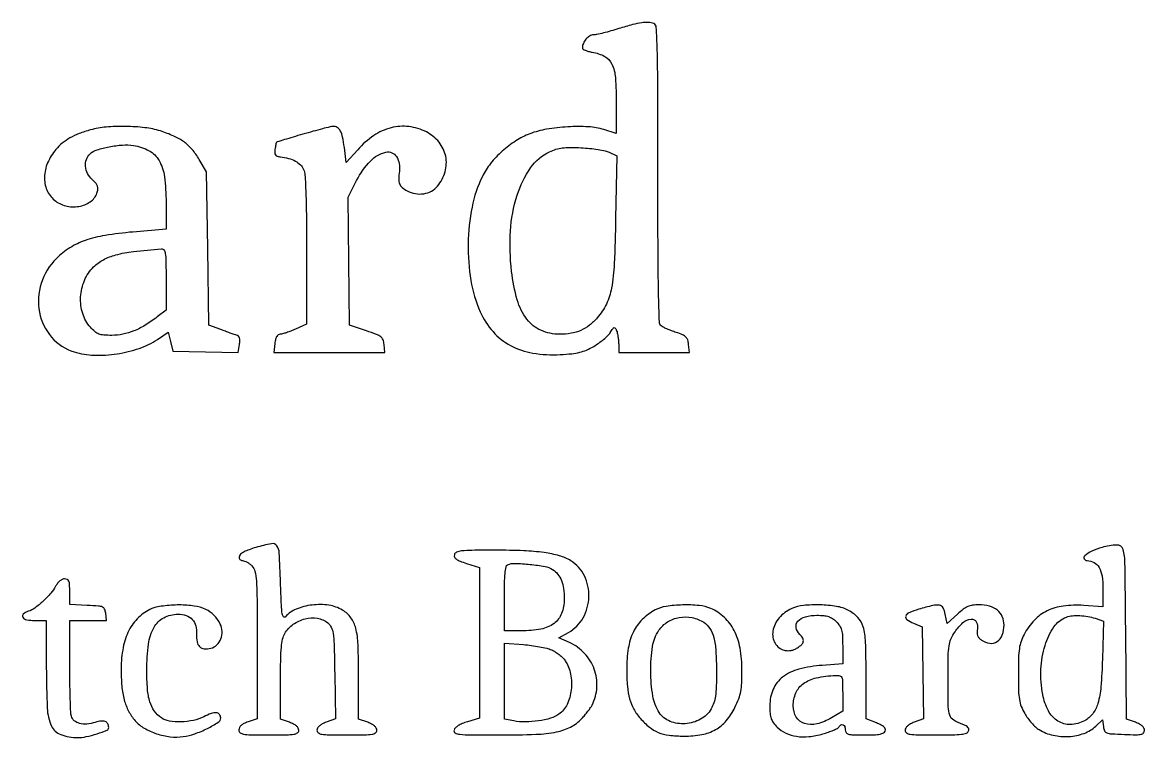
# Model space of a CAD drawing. Extents: x 48 to 1278, y 120 to 1454.
# Drawn here: x 808.8 to 1240, y 1179 to 1453.9 of the extents above; entities that cross this region are included whole.
import ezdxf

# ---------------------------------------------------------------- set-up
doc = ezdxf.new("R2010")
doc.units = 0

msp = doc.modelspace()

# ---------------------------------------------------------------- linework, layer by layer
for points in [[(1038, 1451.469149, -0.006771), (1034.966163, 1450.575049, -0.007832), (1032.052523, 1449.808097, -0.007099), (1029.57004, 1449.233311, -0.045013), (1028.285184, 1449.073998, 0.127672), (1026.775303, 1448.627755, 0.080307), (1025.362164, 1447.433593, 0.077248), (1024.349493, 1445.799277, 0.100471), (1024, 1444.077559, 0.250643), (1024.238494, 1443.631684, 0.043514), (1025.105275, 1443.156485, 0.0383), (1026.321244, 1442.729152, 0.025712), (1027.762638, 1442.421965, -0.083775), (1032.571999, 1440.797584, -0.162178), (1035.327001, 1437.877722, -0.092421), (1036.665303, 1432.646954, -0.016541), (1037, 1422.532768), (1037, 1411.195736), (1032.25, 1412.675172, 0.062395), (1026.336958, 1413.734739, 0.027315), (1018.359415, 1413.719315, 0.027343), (1010.241603, 1412.812693, 0.049561), (1003.798368, 1411.064546, 0.052056), (998.41843, 1408.345265, 0.039865), (993.17546, 1404.345436, 0.040164), (988.681292, 1399.608667, 0.056015), (985.546793, 1394.685168, 0.065201), (981.570209, 1382.875475, 0.044709), (980.083216, 1368.795552, 0.044681), (981.12303, 1354.662379, 0.064747), (984.722035, 1342.69178, 0.074664), (989.650789, 1335.009368, 0.090072), (996.352389, 1329.681808, 0.082955), (1004.958382, 1326.76789, 0.053396), (1015.500744, 1326.195372, 0.012785), (1019.903404, 1326.539512, 0.034473), (1022.992836, 1327.077774, 0.042393), (1025.594122, 1327.957604, 0.02981), (1028.349522, 1329.358946, 0.022106), (1030.259344, 1330.594688, 0.019413), (1032.139949, 1332.046182, 0.019859), (1033.734833, 1333.49038, 0.053849), (1034.701822, 1334.667675, -0.009655), (1035.754568, 1336.208623, -0.168952), (1036.241544, 1336.554368, -0.349327), (1036.642321, 1336.389861, -0.033692), (1037.124123, 1335.371176, -0.03915), (1037.411862, 1334.428206, -0.015471), (1037.664079, 1333.094971, -0.015201), (1037.848909, 1331.631477, -0.018404), (1037.929715, 1330.25), (1038, 1327), (1051.563358, 1327), (1065.126717, 1327), (1064.813358, 1330.10767, 0.051867), (1064.455496, 1331.836318, 0.125525), (1063.770396, 1332.935116, 0.091221), (1062.493745, 1333.774454, 0.019495), (1060, 1334.715023, -0.01082), (1058.185541, 1335.363662, -0.011831), (1056.454688, 1336.072358, -0.011333), (1055.005659, 1336.745617, -0.05617), (1054.25, 1337.229798, -0.217935), (1053.553044, 1338.63801, -0.002244), (1053.259888, 1349.940973, -0.004448), (1053.053114, 1366.42011, -0.000913), (1053, 1395.515456, 0.000654), (1052.956066, 1429.08594, 0.006176), (1052.740445, 1443.48813, 0.006346), (1052.397842, 1452.045319, 0.296149), (1051.418213, 1453.393011, 0.079005), (1049.309616, 1453.839633, 0.0484), (1046.7653, 1453.723323, 0.03068), (1043.289848, 1453.005244, 0.008763)], [(835, 1412.572294, 0.023482), (830.627694, 1411.13466, 0.037423), (827.067772, 1409.461168, 0.042531), (824.146298, 1407.465654, 0.046789), (821.705052, 1405.061321, 0.072601), (818.498606, 1399.884571, 0.09507), (817.286628, 1394.465717, 0.107678), (818.212039, 1389.494925, 0.118728), (821.11073, 1385.560281, 0.114613), (825.4353, 1383.356605, 0.101812), (830.488486, 1383.153766, 0.110684), (834.882836, 1384.925639, 0.158528), (837.414877, 1388.238389, 0.045568), (837.802237, 1389.773991, 0.120296), (837.708401, 1390.896261, 0.099787), (837.088825, 1391.973932, 0.02568), (835.681484, 1393.419387, -0.085615), (833.857581, 1395.805836, -0.098305), (833.050063, 1398.554137, -0.107996), (833.383349, 1401.198887, -0.124314), (834.790838, 1403.310711, -0.105827), (837.479178, 1404.866754, -0.030629), (842.147895, 1406.071735, -0.031475), (847.235249, 1406.728644, -0.053635), (851.513807, 1406.5502, -0.088186), (857.473663, 1404.543588, -0.138396), (861.307573, 1400.783113, -0.099075), (863.385248, 1394.565989, -0.031263), (864, 1384.74375), (864, 1374.423263), (851.25, 1373.307153, 0.017773), (840.595572, 1371.991541, 0.043959), (832.969356, 1370.074582, 0.056905), (827.053458, 1367.232828, 0.055183), (821.862922, 1363.105759, 0.12138), (816.04214, 1353.552072, 0.123991), (815.388406, 1342.467296, 0.131077), (820.018142, 1332.845781, 0.143612), (828.68459, 1327.212645, 0.065056), (836.373389, 1325.962621, 0.04513), (845.173731, 1326.482108, 0.045174), (853.726217, 1328.57004, 0.065723), (860.671234, 1332.019528), (864.842468, 1334.826015), (865.70729, 1331.163008), (866.572113, 1327.5), (879.168301, 1327.221002), (891.764489, 1326.942005), (892.222647, 1330.063631, 0.028754), (892.354954, 1331.559196, 0.084238), (892.213782, 1332.58066, 0.127828), (891.794504, 1333.249875, 0.117971), (891.090402, 1333.654863, -0.012054), (890.203428, 1333.940184, -0.002445), (888.645306, 1334.491737, -0.002577), (886.839457, 1335.151465, -0.002411), (885, 1335.844348), (880.5, 1337.564225), (880, 1367.032112), (879.5, 1396.5), (876.746142, 1401.184653, 0.042745), (874.018589, 1405.030611, 0.058977), (870.925733, 1407.915761, 0.053867), (867.026703, 1410.1753, 0.028972), (861.819179, 1412.133409, 0.046307), (855.879003, 1413.394453, 0.025074), (848.41828, 1413.891328, 0.025078), (840.952714, 1413.639033, 0.046731)], [(916.601867, 1410.90494, 0.001699), (912.78918, 1409.786197, 0.002706), (909.536672, 1408.800623, 0.00058), (906.687366, 1407.916743, 0.12847), (906.449647, 1407.768533, 0.129043), (906.334678, 1407.55863, 0.007591), (906.168038, 1406.844507, 0.011062), (905.999499, 1405.977244, 0.007899), (905.847781, 1405, 0.042808), (905.779101, 1403.69702, 0.15703), (906.054566, 1402.9291, 0.157425), (906.725837, 1402.467315, 0.043086), (908, 1402.203492, -0.038672), (911.101853, 1401.589692, -0.056291), (913.683484, 1400.543177, -0.066142), (915.636097, 1399.120449, -0.095664), (916.87028, 1397.385358, -0.092813), (917.397614, 1395.252944, -0.005221), (917.718343, 1388.418092, -0.006545), (917.934479, 1379.166579, -0.002567), (918, 1366.404055), (918, 1337.902216), (913.75, 1335.97307, -0.012738), (912.002567, 1335.232964, -0.013828), (910.266513, 1334.604159, -0.013401), (908.754536, 1334.147939, -0.0633), (907.859406, 1334.021962, 0.146357), (907.107849, 1333.786151, 0.112763), (906.518109, 1333.155052, 0.073758), (906.088007, 1332.077294, 0.029067), (905.810207, 1330.5), (905.401601, 1327), (926.764159, 1327), (948.126717, 1327), (947.813358, 1330.081468, 0.066082), (947.386566, 1331.877414, 0.138116), (946.535767, 1333.020648, 0.073877), (944.847965, 1333.962597, 0.009885), (941, 1335.331468), (934.5, 1337.5), (934.232794, 1362.12939), (933.965588, 1386.758779), (937.248202, 1393.09994, -0.068511), (942.522104, 1400.57403, -0.151922), (948.518017, 1403.990825, -0.321203), (952.535863, 1402.267578, -0.171723), (953.684338, 1396.71365, 0.025666), (953.422478, 1393.636573, 0.103152), (953.743812, 1391.786829, 0.128341), (954.733226, 1390.437959, 0.049574), (956.684259, 1389.149704, 0.076265), (959.817246, 1388.068604, 0.083912), (963.02511, 1388.028154, 0.08741), (965.962007, 1389.03149, 0.092188), (968.317345, 1390.965297, 0.106386), (971.235642, 1396.469206, 0.120226), (971.452041, 1402.435229, 0.120106), (968.895991, 1407.834966, 0.106034), (964.03811, 1411.75, 0.085833), (957.287848, 1413.807162, 0.094536), (950.474747, 1413.370894, 0.086675), (943.843794, 1410.366831, 0.06012), (937.635101, 1404.93904), (933.226058, 1400.035124), (932.516655, 1405.767562, 0.019712), (931.852745, 1409.816011, 0.073542), (930.97312, 1412.234892, 0.135516), (929.760221, 1413.498327, 0.152694), (928.127555, 1413.886406, 0.043003), (927.062366, 1413.719275, 0.002886), (924.070518, 1412.963743, 0.004136), (920.511754, 1412.011683, 0.003085)], [(1034.338432, 1403.946251), (1037.176865, 1402.598385), (1036.754036, 1378.549193, -0.006214), (1036.22936, 1361.069663, -0.034898), (1035.182923, 1351.782588, -0.065129), (1033.195891, 1345.622866, -0.069716), (1029.722697, 1340.336951, -0.047137), (1026.663297, 1337.451997, -0.062262), (1023.375072, 1335.492129, -0.060869), (1019.645956, 1334.37305, -0.042514), (1015.266517, 1334, -0.104559), (1008.08058, 1335.519316, -0.126053), (1002.676601, 1339.778738, -0.094557), (998.964089, 1347.198069, -0.039749), (996.782612, 1358.188261, -0.044592), (996.357382, 1373.723405, -0.061541), (998.917105, 1387.425288, -0.074168), (1004.080807, 1397.961824, -0.132908), (1011.383912, 1404.148029, -0.035832), (1013.841502, 1405.092445, -0.042268), (1016.277291, 1405.613569, -0.032333), (1019.246597, 1405.796819, -0.011493), (1023.5, 1405.68624, -0.013525), (1026.770929, 1405.43709, -0.014028), (1029.983789, 1405.013367, -0.013847), (1032.737704, 1404.492662, -0.057256)], [(864, 1355.118689), (864, 1343.237378), (860.644263, 1340.677833, -0.025763), (855.95552, 1337.469481, -0.04061), (851.60475, 1335.273657, -0.04607), (847.402582, 1334.00067, -0.050561), (843.168654, 1333.571429, -0.018198), (840.053835, 1333.684831, -0.07353), (838.203352, 1334.097815, -0.087186), (836.714096, 1334.991137, -0.031847), (834.956848, 1336.722266, -0.107374), (831.98757, 1341.965417, -0.088699), (831.188899, 1348.351451, -0.087298), (832.655132, 1354.708878, -0.099289), (836.173325, 1359.865198, -0.071142), (839.972141, 1362.647036, -0.057013), (844.692312, 1364.511148, -0.036251), (851.453989, 1365.809811, -0.009962), (862.25, 1366.86422, -0.27007), (863.187229, 1366.411346, -0.111766), (863.716034, 1365.050034, -0.033611), (863.952677, 1362.124302, -0.003377)], [(898.5, 1252.058499, 0.016999), (895.895394, 1251.212301, 0.036087), (893.960801, 1250.347753, 0.047339), (892.670713, 1249.489537, 0.176165), (892.176676, 1248.66615, 0.083335), (892.159707, 1247.997854, 0.126354), (892.38083, 1247.463374, 0.133757), (892.820331, 1247.121422, 0.099142), (893.426676, 1247, -0.092383), (894.170164, 1246.861446, -0.035459), (895.125336, 1246.4125, -0.033614), (896.118577, 1245.765354, -0.035198), (897, 1245, -0.139613), (898.16717, 1242.903378, -0.041245), (898.714817, 1239.232377, -0.015171), (898.955705, 1232.412514, -0.001242), (899, 1214.577552), (899, 1186.155104), (895.5, 1185, 0.031843), (893.935325, 1184.37062, 0.068898), (892.855362, 1183.657365, 0.094198), (892.222799, 1182.84516, 0.11902), (892, 1181.922448, 0.220721), (892.486009, 1180.875128, 0.13486), (893.745489, 1180.291792, 0.038131), (896.484128, 1180.046267, 0.003297), (903.5, 1180, 0.003533), (910.312356, 1180.048135, 0.035278), (913.151989, 1180.289111, 0.114657), (914.497045, 1180.831815, 0.244445), (915, 1181.799112, 0.135347), (914.766908, 1182.644429, 0.078533), (914.087782, 1183.459176, 0.059852), (912.988453, 1184.210669, 0.033285), (911.5, 1184.86384), (908, 1186.129456), (908, 1201.160436, -0.00429), (908.067944, 1209.07883, -0.018619), (908.323254, 1213.76787, -0.031504), (908.803712, 1216.850529, -0.079155), (909.635541, 1218.960167, -0.104162), (912.893492, 1222.520061, -0.094493), (917.422037, 1224.617009, -0.099807), (922.18848, 1224.837722, -0.132629), (926.139216, 1223.090454, -0.107975), (927.510286, 1221.379489, -0.081063), (928.222391, 1219.066556, -0.027607), (928.564508, 1214.888253, -0.002148), (928.813431, 1203.678119), (929.126861, 1186.17533), (925.563431, 1184.886776, 0.032346), (924.041796, 1184.222449, 0.059489), (922.924219, 1183.465804, 0.07874), (922.236179, 1182.648358, 0.136462), (922, 1181.799112, 0.244445), (922.502955, 1180.831815, 0.114657), (923.848011, 1180.289111, 0.035278), (926.687644, 1180.048135, 0.003533), (933.5, 1180, 0.003533), (940.312356, 1180.048135, 0.035278), (943.151989, 1180.289111, 0.114657), (944.497045, 1180.831815, 0.244445), (945, 1181.799112, 0.135347), (944.766908, 1182.644429, 0.078533), (944.087782, 1183.459176, 0.059852), (942.988453, 1184.210669, 0.033285), (941.5, 1184.86384), (938, 1186.129456), (938, 1202.596847, 0.008867), (937.785194, 1214.708245, 0.050987), (936.907943, 1221.054852, 0.099699), (935.058802, 1225.003354, 0.096944), (931.810176, 1227.974365, 0.1017), (926.585121, 1229.850958, 0.064805), (920.104361, 1229.933093, 0.066238), (914.002556, 1228.381287, 0.125157), (909.927167, 1225.407724, -0.457199), (909.18935, 1225.391702, -0.148473), (908.658212, 1226.519711, -0.025532), (908.329277, 1230.000459, -0.002404), (908, 1238.579994, 0.004617), (907.510047, 1250.023986, 0.141416), (906.585062, 1252.698371, 0.295266), (904.557556, 1253.514355, 0.022139)], [(974.785275, 1249.25, 0.166636), (974.902797, 1248.326683, 0.125674), (975.571783, 1247.54343, 0.06377), (976.972341, 1246.802646, 0.015366), (979.461951, 1245.954286), (984.5, 1244.408573), (984.5, 1215.454286), (984.5, 1186.5), (979.826322, 1185.095858, 0.024927), (977.829645, 1184.385735, 0.042738), (976.260652, 1183.574935, 0.053681), (975.172092, 1182.713135, 0.135344), (974.669942, 1181.845858, 0.346682), (975.11849, 1180.818489, 0.097317), (976.910478, 1180.268699, 0.024158), (981.035763, 1180.040101, 0.001762), (992.412118, 1180, 0.008968), (1006.11977, 1180.245876, 0.0402), (1014.087566, 1181.176135, 0.069928), (1019.420979, 1183.040053, 0.084432), (1023.65728, 1186.222598, 0.012941), (1024.916948, 1187.62411, 0.01198), (1026.136208, 1189.124763, 0.012065), (1027.156891, 1190.512316, 0.038725), (1027.739154, 1191.5, 0.099162), (1029.55073, 1198.376492, 0.102354), (1028.540772, 1205.337418, 0.102132), (1024.848331, 1211.337817, 0.098306), (1019.036559, 1215.483514), (1014.947748, 1217.327311), (1018.668148, 1219.414212, 0.138806), (1024.271518, 1225.036123, 0.119998), (1026.49267, 1233.091713, 0.121378), (1024.753908, 1241.194427, 0.144005), (1019.5, 1246.959961, 0.067317), (1015.145983, 1248.859183, 0.034602), (1009.312283, 1250.088639, 0.024935), (1001.446302, 1250.787992, 0.009704), (990.524103, 1251, 0.002665), (981.47103, 1250.951753, 0.025024), (977.586339, 1250.715674, 0.067956), (975.590615, 1250.213646, 0.251356)], [(1223.65552, 1252.099214, 0.03571), (1219.72704, 1250.655585, 0.076604), (1217.027351, 1248.900465, 0.34153), (1216.804742, 1247.699037, 0.281012), (1217.95031, 1247, -0.130221), (1220.620516, 1246.292569, -0.13689), (1222.530561, 1244.364636, -0.091988), (1223.65328, 1241.034688, -0.035447), (1224, 1236.150186), (1224, 1229.300373), (1216.63687, 1229.77291, 0.046548), (1208.759724, 1229.544879, 0.082831), (1202.553702, 1227.711467, 0.090756), (1197.656025, 1224.113759, 0.066354), (1193.70615, 1218.624209, 0.040142), (1192.545345, 1215.960403, 0.046501), (1191.893872, 1213.272441, 0.029511), (1191.582604, 1209.655332, 0.00671), (1191.5, 1203.5, 0.006295), (1191.580775, 1197.084572, 0.033605), (1191.903666, 1193.598661, 0.054228), (1192.618248, 1190.995414, 0.035964), (1193.96191, 1188.200592, 0.029612), (1195.127066, 1186.419264, 0.022922), (1196.593073, 1184.622208, 0.02342), (1198.121894, 1183.067355, 0.050363), (1199.46191, 1182.056326, 0.081918), (1204.848085, 1179.890917, 0.07016), (1210.948462, 1179.409865, 0.07237), (1216.75795, 1180.623149, 0.099586), (1221.296057, 1183.398572), (1223.886519, 1185.799332), (1224.193259, 1183.149666, 0.08217), (1224.636161, 1181.604923, 0.196864), (1225.501017, 1180.817065, 0.072868), (1227.275231, 1180.448895, 0.005365), (1232.25, 1180.207936, 0.00557), (1236.803938, 1180.0871, 0.053219), (1238.737341, 1180.263427, 0.167838), (1239.644093, 1180.794541, 0.178964), (1240, 1181.757047, 0.129854), (1239.770037, 1182.627583, 0.081983), (1239.105357, 1183.449317, 0.061983), (1238.014623, 1184.20076, 0.033131), (1236.513229, 1184.859056), (1233.026459, 1186.119888), (1232.763229, 1219.796528, 0.001406), (1232.484773, 1245.993805, 0.065437), (1231.718453, 1251.273868, 0.344433), (1229.368389, 1252.996596, 0.062563)], [(1012.512922, 1243.58349, -0.076571), (1014.569675, 1241.732156, -0.077873), (1015.959746, 1239.357698, -0.062942), (1016.748538, 1236.248881, -0.030701), (1017, 1232.157407, -0.092023), (1015.983498, 1226.681099, -0.142911), (1013.092002, 1222.885078, -0.113517), (1008.045426, 1220.692446, -0.045984), (1000.532119, 1220), (994, 1220), (994, 1232.416667, -0.005352), (994.063134, 1238.314788, -0.018648), (994.28655, 1242.11653, -0.022343), (994.641612, 1244.623931, -0.244905), (995.25, 1245.398664, -0.11536), (998.080574, 1245.957821, -0.017524), (1003.868765, 1245.553619, -0.018285), (1009.620608, 1244.735257, -0.100876)], [(821.576763, 1237.148444, -0.060612), (819.750338, 1234.469144, -0.027467), (816.776471, 1231.428644, -0.026925), (813.571181, 1228.795465, -0.08182), (811.065706, 1227.520854, 0.09498), (809.150017, 1226.482443, 0.390629), (808.981897, 1225.288379, 0.195059), (810.497458, 1224.294151, 0.048867), (813.5, 1224), (818, 1224), (818, 1205.967881, 0.011222), (818.351936, 1190.289213, 0.094068), (819.976808, 1183.425981, 0.204209), (823.523286, 1180.136217, 0.086461), (830.044863, 1179, 0.053195), (833.337844, 1179.351337, 0.025004), (837.477084, 1180.463898, 0.016601), (841.316096, 1181.846892, 0.31364), (841.984687, 1182.85858, 0.114934), (841.611639, 1184.303072, 0.182982), (840.669675, 1185.141382, 0.124228), (839.09109, 1185.328671, 0.042196), (836.815582, 1184.835473, -0.051908), (833.543352, 1184.192372, -0.086805), (830.755588, 1184.423839, -0.114295), (828.734244, 1185.485484, -0.150565), (827.633147, 1187.239061, -0.054715), (827.392228, 1188.806719, -0.002857), (827.201263, 1193.903037, -0.004491), (827.062991, 1199.97745, -0.003247), (827.013655, 1206.75), (827, 1224), (834.066422, 1224), (841.132845, 1224), (840.816422, 1226.75, 0.067661), (840.405903, 1228.3599, 0.197264), (839.619372, 1229.164054, 0.084189), (838.037708, 1229.549383, 0.006802), (833.75, 1229.79569), (827, 1230.09138), (827, 1235.04569, 0.011836), (826.934543, 1237.810536, 0.08316), (826.650374, 1239.122656, 0.187416), (826.052547, 1239.764699, 0.113107), (825.02568, 1240, 0.110645), (824.132178, 1239.799827, 0.062602), (823.191172, 1239.202197, 0.055018), (822.305684, 1238.289015, 0.045739)], [(858.5, 1228.582642, 0.087496), (853.455244, 1225.172879, 0.082758), (849.765359, 1220.183084, 0.071451), (847.521322, 1213.608879, 0.045183), (846.743521, 1205.529709, 0.022548), (847.010781, 1198.752614, 0.044743), (847.940472, 1193.461423, 0.054748), (849.617511, 1189.172559, 0.059672), (852.148242, 1185.483943, 0.080662), (855.618054, 1182.62433, 0.052258), (860.369225, 1180.480363, 0.050855), (865.634497, 1179.314828, 0.063195), (870.645689, 1179.364915, 0.050756), (875.010935, 1180.422258, 0.031241), (879.882142, 1182.490556, 0.025275), (884.070516, 1184.858338, 0.256867), (885, 1186.548231, 0.171628), (884.524054, 1187.893947, 0.207644), (883.346791, 1188.508996, 0.10458), (881.350535, 1188.234935, 0.031671), (878.52893, 1187.014749, -0.065571), (874.530116, 1185.597854, -0.045467), (869.761952, 1185.029199, -0.046638), (865.272603, 1185.323133, -0.113591), (862.216795, 1186.560704, -0.083996), (859.496979, 1189.243855, -0.08259), (857.791814, 1192.687434, -0.055842), (856.885015, 1197.576178, -0.017694), (856.614291, 1205, -0.032671), (857.252362, 1214.917053, -0.095354), (859.398327, 1221.39914, -0.145231), (863.155652, 1225.060875, -0.121612), (868.579973, 1226.4, -0.080287), (871.770576, 1225.884351, -0.125233), (874.102578, 1224.390832, -0.124939), (875.440583, 1221.961346, -0.079694), (875.750645, 1218.733578, 0.060642), (875.920098, 1215.807733, 0.154529), (876.901012, 1213.949148, 0.175382), (878.673107, 1213.133611, 0.082684), (881.218634, 1213.340026, 0.131556), (883.496751, 1214.606886, 0.107975), (885.042917, 1216.933419, 0.101734), (885.534052, 1219.817578, 0.103903), (884.840374, 1222.637959, 0.082933), (882.492908, 1225.970225, 0.089259), (879.24293, 1228.258888, 0.073243), (874.860503, 1229.563191, 0.037066), (869.102117, 1229.960858, 0.015534), (865.971624, 1229.847442, 0.015499), (862.851872, 1229.539861, 0.015526), (860.1485, 1229.102707, 0.057175)], [(1052, 1228.051318, 0.072813), (1046.981606, 1224.362216, 0.086307), (1043.569584, 1219.576112, 0.073696), (1041.629057, 1213.303361, 0.038425), (1041.005577, 1205.124273, 0.02072), (1041.278678, 1198.651317, 0.046898), (1042.142742, 1193.829845, 0.058328), (1043.729259, 1189.943527, 0.054159), (1046.202995, 1186.421583, 0.041608), (1049.71843, 1183.03254, 0.074237), (1053.165083, 1180.986497, 0.067181), (1057.295208, 1179.917104, 0.028605), (1063.008002, 1179.562428, 0.04531), (1069.904549, 1180.155243, 0.084422), (1075.168659, 1182.045533, 0.090952), (1079.257178, 1185.451678, 0.060016), (1082.592467, 1190.599469, 0.022551), (1084.04754, 1193.948031, 0.044114), (1084.841425, 1196.74402, 0.03658), (1085.213941, 1199.958931, 0.011206), (1085.310897, 1204.850799, 0.04302), (1084.553654, 1213.377029, 0.073599), (1082.300815, 1220.141166, 0.086953), (1078.529607, 1225.18621, 0.088007), (1073.282119, 1228.623161, 0.07802), (1068.843892, 1229.749697, 0.029938), (1062.464078, 1229.960271, 0.029718), (1056.153276, 1229.414406, 0.08592)], [(1104.415186, 1228.578588, 0.11346), (1099.600866, 1225.019494, 0.134027), (1097.186667, 1219.914965, 0.176594), (1098.005056, 1215.266594, 0.20298), (1101.579512, 1212.5694, 0.053837), (1102.854537, 1212.391886, 0.05242), (1104.149909, 1212.487892, 0.051566), (1105.416409, 1212.854501, 0.048847), (1106.605889, 1213.477424, 0.045304), (1108.252044, 1214.783167, 0.160935), (1108.878216, 1215.955621, 0.181027), (1108.646619, 1217.181136, 0.060184), (1107.5, 1218.642857, -0.151732), (1106.116364, 1221.273337, -0.232967), (1106.801259, 1223.70351, -0.147526), (1109.65235, 1225.433468, -0.063195), (1114.116883, 1226, -0.022096), (1116.737696, 1225.884124, -0.057753), (1118.581032, 1225.503264, -0.070072), (1120.073813, 1224.76545, -0.046644), (1121.545455, 1223.545455, -0.051532), (1122.851373, 1221.938529, -0.080904), (1123.5722, 1220.31567, -0.05279), (1123.911093, 1218.089281, -0.011394), (1124, 1214.188347), (1124, 1207.285786), (1116.168101, 1206.748976, 0.045906), (1107.173256, 1205.295719, 0.100867), (1100.935598, 1202.259607, 0.128398), (1097.295462, 1197.582498, 0.101841), (1096, 1191.288218, 0.018698), (1096.113699, 1188.248825, 0.063932), (1096.510694, 1186.31495, 0.077451), (1097.337028, 1184.745973, 0.036528), (1098.837424, 1183.00873, 0.087852), (1102.130501, 1180.706426, 0.07208), (1106.248363, 1179.473206, 0.063112), (1111.049437, 1179.372316, 0.044495), (1116.352465, 1180.414087, 0.012468), (1118.520977, 1181.103574, 0.016685), (1120.448307, 1181.842587, 0.013888), (1121.991974, 1182.545488, 0.141472), (1122.50812, 1183.013139, -0.107866), (1123.307714, 1183.840265, -0.248319), (1124.143357, 1183.92464, -0.213004), (1124.780155, 1183.261185, -0.086506), (1125, 1182, 0.148557), (1125.326238, 1180.926207, 0.181113), (1126.174126, 1180.317631, 0.060081), (1127.995796, 1180.053139, 0.006042), (1132.393011, 1180, 0.009209), (1136.109007, 1180.068444, 0.037828), (1138.345644, 1180.321026, 0.069256), (1139.698888, 1180.779053, 0.187071), (1140.368497, 1181.517906, 0.177626), (1140.380156, 1182.304404, 0.123714), (1139.886677, 1183.052803, 0.06891), (1138.795032, 1183.806185, 0.021469), (1136.975486, 1184.626485), (1133, 1186.217159), (1133, 1203.15824, 0.00802), (1132.79801, 1215.749761, 0.060566), (1131.892511, 1221.61931, 0.125188), (1129.844184, 1225.170979, 0.081893), (1126.019231, 1227.990189, 0.079838), (1121.632777, 1229.406935, 0.03147), (1115.294295, 1229.97989, 0.031504), (1108.92195, 1229.751926, 0.078134)], [(1153.25, 1228.29126, 0.025121), (1149.482947, 1226.972013, 0.209648), (1148.253787, 1225.705409, 0.340868), (1148.659395, 1224.393941, 0.049839), (1151.25, 1222.930467), (1154.5, 1221.5), (1154.772777, 1203.822964), (1155.045555, 1186.145929), (1151.522777, 1184.872076, 0.032943), (1150.022412, 1184.214903, 0.059723), (1148.916528, 1183.461566, 0.078611), (1148.234202, 1182.645852, 0.135748), (1148, 1181.799112, 0.249189), (1148.515431, 1180.829112, 0.111408), (1149.902623, 1180.287819, 0.03417), (1152.830532, 1180.047711, 0.003378), (1159.893011, 1180, 0.004557), (1166.24569, 1180.057893, 0.025984), (1169.612373, 1180.294562, 0.051372), (1171.547294, 1180.736992, 0.222817), (1172.373911, 1181.532013, 0.130431), (1172.453094, 1182.269148, 0.140002), (1172.15132, 1182.926139, 0.094232), (1171.421511, 1183.509228, 0.036454), (1170.2309, 1184.031414, -0.04745), (1166.66929, 1185.687632, -0.181547), (1165.153795, 1187.555926, -0.076399), (1164.589623, 1190.845948, -0.004332), (1164.5, 1201.190997, -0.003357), (1164.561512, 1210.353867, -0.032542), (1164.866015, 1214.225572, -0.068409), (1165.623128, 1216.857015, -0.042079), (1167.173823, 1219.68972, -0.067534), (1170.217794, 1223.161482, -0.154704), (1173.375202, 1224.530488, -0.309629), (1175.358459, 1223.451171, -0.166708), (1175.768767, 1220.570716, 0.04973), (1175.650705, 1219.255199, 0.089896), (1175.853462, 1218.196265, 0.092626), (1176.408909, 1217.296815, 0.055517), (1177.354363, 1216.464348, 0.119835), (1180.517158, 1215.228586, 0.183052), (1183.354293, 1215.887348, 0.159012), (1185.316702, 1218.389091, 0.087669), (1186, 1222.256161, 0.103374), (1185.328114, 1225.471203, 0.120986), (1183.439288, 1227.94126, 0.105422), (1180.386737, 1229.480691, 0.064344), (1176.368022, 1230, 0.034034), (1173.941187, 1229.834618, 0.067406), (1172.085319, 1229.319606, 0.060107), (1170.30129, 1228.285373, 0.022321), (1168.060293, 1226.435506), (1164.114824, 1222.871012), (1163.446121, 1226.435506, 0.079975), (1162.588773, 1228.820766, 0.22522), (1161.18586, 1229.828861, 0.105043), (1158.698765, 1229.756011, 0.012007)], [(1070.648872, 1223.290675, -0.111363), (1072.964945, 1220.927945, -0.075383), (1074.449919, 1217.446098, -0.048035), (1075.263509, 1212.295108, -0.015166), (1075.5, 1204.5, -0.006514), (1075.421076, 1198.442658, -0.02856), (1075.123925, 1194.877705, -0.046911), (1074.515997, 1192.327518, -0.050418), (1073.452711, 1190, -0.135248), (1069.394697, 1186.04408, -0.108899), (1063.529428, 1184.313899, -0.11287), (1057.649961, 1185.231856, -0.153972), (1053.523491, 1188.604493, -0.104905), (1051.057037, 1194.944868, -0.039218), (1050.256083, 1204.508663, -0.039112), (1050.953097, 1214.036481, -0.110621), (1053.360431, 1220.214601, -0.106309), (1056.701617, 1223.43551, -0.095076), (1061.205929, 1225.160149, -0.092751), (1066.126627, 1225.116405, -0.09521)], [(1220.970562, 1224.860417), (1224.239571, 1223.720835), (1223.806899, 1209.110417, -0.012446), (1223.227131, 1198.48237, -0.051076), (1222.064112, 1192.143365, -0.089548), (1220.064152, 1188.128284, -0.113684), (1216.914815, 1185.455949, -0.110033), (1211.530255, 1184.034684, -0.150776), (1206.717133, 1185.31722, -0.132277), (1203.029218, 1189.291389, -0.07633), (1200.884115, 1195.5, -0.055248), (1200.201479, 1205.247815, -0.064209), (1201.761068, 1214.404147, -0.075447), (1205.18329, 1221.533047, -0.156325), (1210, 1225.290565, -0.06525), (1212.254996, 1225.799647, -0.032739), (1215.179716, 1225.876485, -0.031955), (1218.247899, 1225.5591, -0.042141)], [(1012.109462, 1212.727624, -0.04114), (1013.575629, 1211.968022, -0.028334), (1015.102507, 1210.885102, -0.028656), (1016.461735, 1209.666627, -0.050697), (1017.409312, 1208.498063, -0.09884), (1019.478788, 1203.361559, -0.076238), (1019.683218, 1197.311817, -0.079601), (1018.096394, 1191.736235, -0.12969), (1014.968168, 1187.977333, -0.083401), (1011.7954, 1186.435469, -0.034893), (1007.138413, 1185.412712, -0.034335), (1002.08622, 1185.018928, -0.048686), (997.598387, 1185.415565), (994, 1186.090626), (994, 1200.689652), (994, 1215.288677), (1001.313865, 1214.735531, -0.014202), (1004.369393, 1214.416948, -0.012901), (1007.502041, 1213.917535, -0.013039), (1010.280641, 1213.325389, -0.039955)], [(1124, 1196.042154), (1124, 1189.084308), (1119.662142, 1186.542154, -0.070734), (1114.086264, 1184.2576, -0.139031), (1109.334183, 1184.393853, -0.182973), (1106.191754, 1186.867622, -0.136325), (1105, 1191.157407, -0.10138), (1106.021264, 1196.14244, -0.136212), (1108.887983, 1199.724685, -0.103614), (1113.874436, 1201.943421, -0.042617), (1121.25, 1202.885001, -0.062804), (1122.90213, 1202.746477, -0.24991), (1123.655323, 1202.113509, -0.090644), (1123.952609, 1200.656917, -0.005135)]]:
    msp.add_lwpolyline(points, format="xyb", close=True)

doc.saveas('drawing.dxf')
